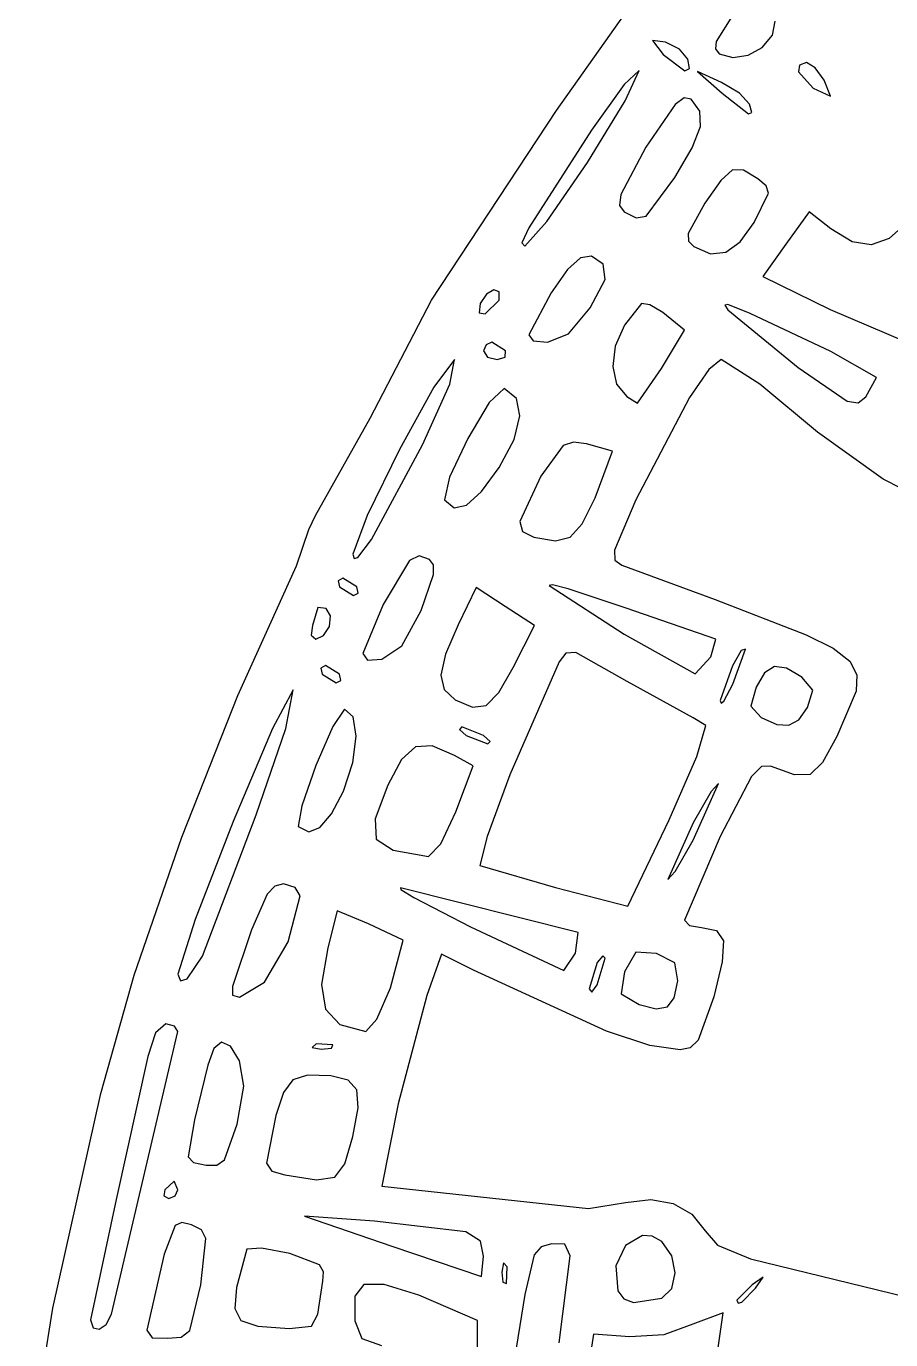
# Model space of a CAD drawing. Extents: x -99 to 383, y -48 to 207.
# Drawn here: x 1.89 to 29.82, y 123.02 to 165.44 of the extents above; entities that cross this region are included whole.
import ezdxf

# ---------------------------------------------------------------- set-up
doc = ezdxf.new("R2010")
doc.units = 0

msp = doc.modelspace()

# ---------------------------------------------------------------- linework, layer by layer
at = {"layer": 'Image'}
for p, q in [((19.024726, 162.724912), (24.371999, 170.268961)), ((24.708589, 165.793318), (24.183039, 164.953413)), ((26.00166, 165.153618), (26.091861, 165.607761)), ((25.66799, 164.759201), (26.001658, 165.153611)), ((26.001658, 165.153611), (26.00166, 165.153618)), ((22.550625, 164.929815), (22.129394, 164.981468)), ((22.129394, 164.981468), (22.47278, 164.534292)), ((22.998407, 164.708192), (22.550625, 164.929815)), ((23.2733, 164.385), (22.998407, 164.708192)), ((24.183039, 164.953413), (24.159185, 164.712751)), ((24.159185, 164.712751), (24.282998, 164.557908)), ((25.212871, 164.508533), (25.66799, 164.759201)), ((22.47278, 164.534292), (23.170777, 164.007676)), ((23.2733, 164.384999), (23.2733, 164.385)), ((23.321315, 164.078712), (23.2733, 164.384999)), ((24.282998, 164.557908), (24.72248, 164.431479)), ((24.72248, 164.431479), (25.212871, 164.508533)), ((26.873121, 164.186116), (26.845979, 163.975231)), ((27.101727, 164.271444), (26.873121, 164.186116)), ((27.38277, 164.105638), (27.101727, 164.271444)), ((21.69389, 164.01567), (21.206745, 163.559189)), ((21.240529, 163.034523), (21.69389, 164.01567)), ((23.170777, 164.007676), (23.321315, 164.078712)), ((24.355227, 163.631006), (23.584165, 163.977659)), ((23.584165, 163.977659), (24.376015, 163.278228)), ((26.845979, 163.975231), (27.323322, 163.447384)), ((27.6761, 163.707), (27.38277, 164.105638)), ((21.206745, 163.559189), (20.15966, 162.0893)), ((24.940121, 163.282553), (24.355227, 163.631006)), ((27.323322, 163.447384), (27.882966, 163.188316)), ((27.882966, 163.188316), (27.6761, 163.707)), ((27.6761, 163.707), (27.6761, 163.707)), ((20.0264, 161.048), (21.240529, 163.034523)), ((22.85539, 162.914002), (21.914814, 161.541863)), ((23.149164, 163.131026), (22.85539, 162.914002)), ((23.372064, 163.084913), (23.149164, 163.131026)), ((23.655242, 162.705863), (23.372064, 163.084913)), ((24.376015, 163.278228), (25.227936, 162.617482)), ((25.26359, 162.931575), (24.940121, 163.282553)), ((25.334413, 162.657901), (25.263589, 162.931575)), ((25.263589, 162.931575), (25.26359, 162.931575)), ((14.984869, 156.596961), (19.024726, 162.724912)), ((23.672121, 162.204996), (23.655242, 162.705863)), ((25.227936, 162.617482), (25.334413, 162.657901)), ((20.15966, 162.0893), (18.125119, 158.931351)), ((23.408196, 161.512222), (23.672121, 162.204996)), ((21.914814, 161.541863), (21.103551, 160.014529)), ((22.84896, 160.557453), (23.408196, 161.512222)), ((18.707425, 159.139371), (20.0264, 161.048)), ((20.0264, 161.048), (20.0264, 161.048)), ((24.709828, 160.801636), (24.333867, 160.464578)), ((25.067821, 160.800892), (24.709828, 160.801636)), ((25.529548, 160.51811), (25.067821, 160.800892)), ((21.916986, 159.314207), (22.848962, 160.557453)), ((22.848962, 160.557453), (22.84896, 160.557453)), ((24.333867, 160.464578), (23.818238, 159.733953)), ((25.794873, 160.290271), (25.529548, 160.51811)), ((21.103551, 160.014529), (21.056427, 159.656305)), ((25.4145, 159.107), (25.870258, 160.054165)), ((25.870258, 160.054165), (25.794873, 160.290271)), ((21.056427, 159.656305), (21.209462, 159.453353)), ((23.818238, 159.733953), (23.276373, 158.751738)), ((18.00199, 158.34552), (18.707425, 159.139371)), ((21.209462, 159.453353), (21.600256, 159.254814)), ((21.600256, 159.254814), (21.916986, 159.314207)), ((24.958784, 158.477829), (25.414506, 159.106996)), ((25.414506, 159.106996), (25.4145, 159.107)), ((27.188729, 159.454694), (26.438724, 158.405964)), ((27.894098, 158.899851), (27.188729, 159.454694)), ((30.362408, 159.121116), (29.771654, 158.592724)), ((18.125119, 158.931351), (17.900296, 158.448214)), ((23.276373, 158.751738), (23.286297, 158.50228)), ((28.573136, 158.485286), (27.894098, 158.899851)), ((17.900296, 158.448214), (18.00199, 158.34552)), ((23.286297, 158.50228), (23.461456, 158.327163)), ((23.461456, 158.327163), (24.005303, 158.097113)), ((24.496731, 158.144268), (24.958784, 158.477829)), ((26.438724, 158.405964), (25.688722, 157.357234)), ((29.187109, 158.381845), (28.573136, 158.485286)), ((29.771654, 158.592724), (29.187109, 158.381845)), ((19.794944, 157.968012), (19.381041, 157.585417)), ((20.158717, 158.014035), (19.794944, 157.968012)), ((20.53223, 157.756484), (20.158717, 158.014035)), ((24.005303, 158.097113), (24.496731, 158.144268)), ((19.381041, 157.585417), (18.85714, 156.833254)), ((20.601375, 157.26625), (20.53223, 157.756484)), ((20.11521, 156.345374), (20.601375, 157.26625)), ((25.688722, 157.357234), (27.869072, 156.298904)), ((13.000519, 152.786961), (14.984869, 156.596961)), ((16.760632, 156.792541), (16.558322, 156.487223)), ((16.722155, 156.152084), (17.1692, 156.598999)), ((17.001077, 156.925971), (16.760632, 156.792541)), ((17.172865, 156.867971), (17.001077, 156.925971)), ((17.1692, 156.599), (17.172865, 156.867971)), ((17.1692, 156.598999), (17.1692, 156.599)), ((18.85714, 156.833254), (18.13215, 155.477305)), ((16.558322, 156.487223), (16.523349, 156.190803)), ((16.523349, 156.190803), (16.722155, 156.152084)), ((19.408311, 155.507926), (20.115213, 156.345374)), ((20.115213, 156.345374), (20.11521, 156.345374)), ((21.772772, 156.484518), (21.217197, 155.78978)), ((22.044626, 156.447777), (21.772772, 156.484518)), ((22.455067, 156.202487), (22.044626, 156.447777)), ((23.160757, 155.625397), (22.455067, 156.202487)), ((24.555916, 156.460066), (24.465381, 156.43216)), ((24.465381, 156.43216), (24.558949, 156.283877)), ((25.27718, 156.168348), (24.555916, 156.460066)), ((24.558949, 156.283877), (26.83483, 154.418918)), ((27.88773, 154.943338), (25.27718, 156.168348)), ((27.869072, 156.298904), (30.344712, 155.243134)), ((21.217197, 155.78978), (20.922076, 155.11228)), ((18.13215, 155.477305), (18.272727, 155.279577)), ((18.272727, 155.279577), (18.736453, 155.240574)), ((18.736453, 155.240574), (19.408311, 155.507926)), ((22.4177, 154.387857), (23.160757, 155.625397)), ((16.748166, 155.157672), (16.670155, 154.958353)), ((16.670155, 154.958353), (16.799402, 154.759034)), ((16.935723, 155.240575), (16.748166, 155.157672)), ((17.37571, 154.958353), (16.935723, 155.240575)), ((17.36965, 154.759034), (17.37571, 154.958353)), ((17.37571, 154.958353), (17.37571, 154.958353)), ((20.922076, 155.11228), (20.839566, 154.45229)), ((29.3694, 154.099), (27.88773, 154.943338)), ((15.72564, 154.67666), (15.064683, 153.783862)), ((15.574813, 153.88835), (15.72564, 154.67666)), ((16.799402, 154.759034), (17.110145, 154.676131)), ((17.110145, 154.676131), (17.36965, 154.759034)), ((20.839566, 154.45229), (20.966962, 153.883853)), ((24.342844, 154.676107), (23.946311, 154.357597)), ((25.595893, 153.887359), (24.342844, 154.676107)), ((26.83483, 154.418918), (28.419116, 153.330589)), ((21.641589, 153.269344), (22.4177, 154.387864)), ((22.4177, 154.387864), (22.4177, 154.387857)), ((23.946311, 154.357597), (23.325502, 153.449798)), ((29.01662, 153.480425), (29.369397, 154.098999)), ((29.369397, 154.098999), (29.3694, 154.099)), ((15.064683, 153.783862), (13.949441, 151.772297)), ((14.6945, 151.925), (15.574813, 153.88835)), ((17.334077, 153.74875), (16.852985, 153.286839)), ((17.736871, 153.425371), (17.334077, 153.74875)), ((20.966962, 153.883853), (21.301559, 153.48101)), ((27.459374, 152.334617), (25.595893, 153.887359)), ((16.852985, 153.286839), (16.153996, 152.129458)), ((17.842545, 152.857484), (17.736871, 153.425371)), ((21.301559, 153.48101), (21.641589, 153.269344)), ((23.325502, 153.449798), (21.585614, 150.152717)), ((28.419116, 153.330589), (28.772309, 153.280376)), ((28.772309, 153.280376), (29.01662, 153.480425)), ((11.236629, 149.643181), (13.000519, 152.786961)), ((17.654266, 152.096042), (17.842545, 152.857484)), ((29.582268, 150.820617), (27.459374, 152.334617)), ((13.042187, 148.862656), (14.6945, 151.925)), ((14.6945, 151.925), (14.6945, 151.925)), ((16.153996, 152.129458), (15.562515, 150.882807)), ((17.1752, 151.192), (17.654266, 152.096042)), ((19.24305, 151.905014), (18.516974, 150.913962)), ((19.571014, 152.016043), (19.24305, 151.905014)), ((19.998644, 151.957392), (19.571014, 152.016043)), ((20.834444, 151.71787), (19.998644, 151.957392)), ((13.949441, 151.772297), (12.902176, 149.642206)), ((20.27, 150.212), (20.834444, 151.71787)), ((16.600463, 150.413737), (17.175197, 151.192)), ((17.175197, 151.192), (17.1752, 151.192)), ((15.562515, 150.882807), (15.403947, 150.15309)), ((18.516974, 150.913962), (17.83746, 149.450953)), ((31.406024, 149.878327), (29.582268, 150.820617)), ((16.113642, 149.981145), (16.600463, 150.413737)), ((19.857104, 149.377323), (20.269997, 150.211992)), ((20.269997, 150.211992), (20.27, 150.212)), ((15.403947, 150.15309), (15.714786, 149.894252)), ((15.714786, 149.894252), (16.113642, 149.981145)), ((21.585614, 150.152717), (20.896568, 148.518934)), ((11.024963, 149.19265), (11.236629, 149.643181)), ((12.902176, 149.642206), (12.44515, 148.39383)), ((17.83746, 149.450953), (17.927991, 149.121318)), ((19.469469, 148.938821), (19.857104, 149.377323)), ((10.62355, 148.01673), (11.024963, 149.19265)), ((17.927991, 149.121318), (18.292187, 148.943992)), ((18.292187, 148.943992), (18.987646, 148.819904)), ((18.987646, 148.819904), (19.469469, 148.938821)), ((12.603089, 148.290439), (13.042187, 148.862656)), ((20.896568, 148.518934), (20.914206, 148.201295)), ((12.44515, 148.39383), (12.48789, 148.255982)), ((12.48789, 148.255982), (12.603089, 148.290439)), ((14.276659, 148.184375), (13.418543, 146.76385)), ((14.586027, 148.338608), (14.276659, 148.184375)), ((14.917853, 148.22157), (14.586027, 148.338608)), ((15.045634, 148.049042), (14.917853, 148.22157)), ((20.914206, 148.201295), (21.135992, 148.041367)), ((8.726901, 143.825518), (10.62355, 148.01673)), ((14.6469, 146.571), (15.047057, 147.740738)), ((15.047057, 147.740738), (15.045634, 148.049042)), ((21.135992, 148.041367), (24.148342, 146.924127)), ((12.119883, 147.620256), (11.971801, 147.537353)), ((11.971801, 147.537353), (12.012083, 147.338034)), ((12.012083, 147.338034), (12.468729, 147.055812)), ((12.576527, 147.338034), (12.119883, 147.620256)), ((12.616811, 147.138714), (12.576527, 147.338034)), ((12.576527, 147.338034), (12.576527, 147.338034)), ((16.427726, 147.317788), (15.843216, 146.110348)), ((17.368397, 146.701161), (16.427726, 147.317788)), ((18.897421, 147.405038), (18.788403, 147.380548)), ((18.788403, 147.380548), (21.206164, 145.813279)), ((19.401992, 147.274761), (18.897421, 147.405038)), ((21.271853, 146.64628), (19.401992, 147.274761)), ((12.468729, 147.055812), (12.616811, 147.138714)), ((24.148342, 146.924127), (27.09524, 145.791217)), ((11.307287, 146.672221), (11.135984, 146.091123)), ((11.577184, 146.640101), (11.307287, 146.672221)), ((11.721097, 146.400596), (11.577184, 146.640101)), ((11.6881, 146.059), (11.721097, 146.400596)), ((13.418543, 146.76385), (12.76222, 145.183226)), ((14.026238, 145.430528), (14.646898, 146.571)), ((14.646898, 146.571), (14.6469, 146.571)), ((18.309071, 146.084534), (17.368397, 146.701161)), ((24.173373, 145.64558), (21.271853, 146.64628)), ((11.135984, 146.091123), (11.097901, 145.775841)), ((11.492919, 145.766406), (11.6881, 146.059)), ((11.6881, 146.059), (11.6881, 146.059)), ((15.843216, 146.110348), (15.437284, 145.16329)), ((17.6258, 144.736164), (18.309071, 146.084534)), ((11.097901, 145.775841), (11.2469, 145.644707)), ((11.2469, 145.644707), (11.492919, 145.766406)), ((21.206164, 145.813279), (23.504503, 144.524308)), ((24.00833, 145.081136), (24.173373, 145.64558)), ((27.09524, 145.791217), (27.968822, 145.35412)), ((12.76222, 145.183226), (12.91235, 144.971099)), ((13.378098, 145.00328), (14.026238, 145.430528)), ((15.437284, 145.16329), (15.288544, 144.489294)), ((19.330768, 145.197856), (19.110564, 144.920063)), ((19.652962, 145.218678), (19.330768, 145.197856)), ((21.311584, 144.285064), (19.652962, 145.218678)), ((24.990254, 145.278674), (24.710611, 144.787819)), ((24.724195, 144.196305), (25.12648, 145.325195)), ((25.12648, 145.325195), (24.990254, 145.278674)), ((25.12648, 145.325195), (25.12648, 145.325195)), ((27.968822, 145.35412), (28.500576, 144.937963)), ((11.556686, 144.798915), (11.408604, 144.716012)), ((11.408604, 144.716012), (11.448886, 144.516693)), ((12.01333, 144.516693), (11.556686, 144.798915)), ((12.91235, 144.971099), (13.378098, 145.00328)), ((17.160558, 143.920616), (17.625805, 144.736158)), ((19.110564, 144.920063), (17.521528, 141.266154)), ((17.625805, 144.736158), (17.6258, 144.736164)), ((23.504503, 144.524308), (24.00832, 145.081138)), ((24.00832, 145.081138), (24.00833, 145.081136)), ((24.710611, 144.787819), (24.310861, 143.670015)), ((26.067448, 144.762244), (25.750811, 144.560524)), ((26.456851, 144.71424), (26.067448, 144.762244)), ((26.952379, 144.423777), (26.456851, 144.71424)), ((28.500576, 144.937963), (28.734061, 144.49377)), ((11.448886, 144.516693), (11.905532, 144.234471)), ((11.905532, 144.234471), (12.053614, 144.317374)), ((12.053614, 144.317374), (12.01333, 144.516693)), ((12.01333, 144.516693), (12.01333, 144.516693)), ((15.288544, 144.489294), (15.394484, 144.021393)), ((23.442454, 143.105304), (21.311584, 144.285064)), ((25.750811, 144.560524), (25.473579, 144.101818)), ((27.306253, 144.003706), (26.952379, 144.423777)), ((28.734061, 144.49377), (28.71284, 143.972564)), ((6.915855, 139.251765), (8.726901, 143.825518)), ((10.51172, 144.013095), (9.844501, 142.763713)), ((10.283151, 142.76471), (10.51172, 144.013095)), ((15.394484, 144.021393), (15.752595, 143.692618)), ((16.752809, 143.508011), (17.160558, 143.920616)), ((24.432705, 143.649992), (24.724195, 144.196305)), ((25.473579, 144.101818), (25.30771, 143.483293)), ((27.1375, 143.436), (27.306253, 144.003706)), ((28.71284, 143.972564), (28.080522, 142.503217)), ((15.752595, 143.692618), (16.313255, 143.448595)), ((16.313255, 143.448595), (16.752809, 143.508011)), ((24.310861, 143.670015), (24.343794, 143.580575)), ((24.343794, 143.580575), (24.432705, 143.649992)), ((25.30771, 143.483293), (25.639946, 143.122623)), ((26.858039, 143.044256), (27.137496, 143.435999)), ((27.137496, 143.435999), (27.1375, 143.436)), ((12.170768, 143.38747), (11.793617, 142.822457)), ((12.459398, 143.142825), (12.170768, 143.38747)), ((12.548926, 142.514211), (12.459398, 143.142825)), ((23.8458, 142.856), (23.442454, 143.105304)), ((25.639946, 143.122623), (26.139249, 142.893842)), ((26.535285, 142.865628), (26.858039, 143.044256)), ((9.844501, 142.763713), (8.575101, 139.76365)), ((9.31698, 139.976995), (10.283151, 142.76471)), ((11.793617, 142.822457), (11.247717, 141.564572)), ((15.964208, 142.814395), (15.889243, 142.734032)), ((15.889243, 142.734032), (16.105319, 142.540817)), ((16.669763, 142.540817), (15.964208, 142.814395)), ((16.105319, 142.540817), (16.810874, 142.267239)), ((16.885839, 142.347601), (16.669763, 142.540817)), ((16.669763, 142.540817), (16.669763, 142.540817)), ((23.561915, 141.860221), (23.845804, 142.855989)), ((23.845804, 142.855989), (23.8458, 142.856)), ((26.139249, 142.893842), (26.535285, 142.865628)), ((12.441284, 141.659609), (12.548926, 142.514211)), ((14.463911, 142.169196), (14.010674, 141.757296)), ((15.00843, 142.203368), (14.463911, 142.169196)), ((15.723456, 141.895229), (15.00843, 142.203368)), ((16.810874, 142.267239), (16.885839, 142.347601)), ((28.080522, 142.503217), (27.618954, 141.668715)), ((14.010674, 141.757296), (13.569496, 140.932248)), ((16.32961, 141.552453), (15.723456, 141.895229)), ((22.663014, 139.816239), (23.561915, 141.860221)), ((11.247717, 141.564572), (10.790681, 140.269552)), ((12.1384, 140.737), (12.441284, 141.659609)), ((15.77429, 140.070783), (16.32961, 141.552453)), ((25.65293, 141.531819), (25.329852, 141.209105)), ((25.935732, 141.541946), (25.65293, 141.531819)), ((26.714529, 141.263363), (25.935732, 141.541946)), ((27.219613, 141.280524), (26.714529, 141.263363)), ((27.618954, 141.668715), (27.219613, 141.280524)), ((13.569496, 140.932248), (13.167131, 139.847448)), ((17.521528, 141.266154), (16.78923, 139.276325)), ((23.442762, 139.15356), (24.2628, 140.988)), ((24.2628, 140.988), (24.021914, 140.731354)), ((24.2628, 140.988), (24.2628, 140.988)), ((25.329852, 141.209105), (24.312952, 139.277126)), ((11.751671, 140.001867), (12.138398, 140.73701)), ((12.138398, 140.73701), (12.1384, 140.737)), ((24.021914, 140.731354), (23.442762, 139.718)), ((10.790681, 140.269552), (10.680118, 139.59313)), ((11.375586, 139.562935), (11.751671, 140.001867)), ((15.28426, 139.035653), (15.774292, 140.070788)), ((15.774292, 140.070788), (15.77429, 140.070783)), ((8.575101, 139.76365), (7.34387, 136.593059)), ((7.58637, 135.414665), (9.31698, 139.976995)), ((10.680118, 139.59313), (11.016338, 139.42507)), ((13.167131, 139.847448), (13.20094, 139.191847)), ((21.326144, 137.025799), (22.663014, 139.816239)), ((23.442762, 139.718), (22.622726, 137.88356)), ((5.377149, 134.798694), (6.915855, 139.251765)), ((11.016338, 139.42507), (11.375586, 139.562935)), ((13.20094, 139.191847), (13.748133, 138.830274)), ((16.78923, 139.276325), (16.549504, 138.337353)), ((22.863612, 138.140206), (23.442762, 139.15356)), ((24.312952, 139.277126), (23.160562, 136.574846)), ((13.748133, 138.830274), (14.885916, 138.627558)), ((14.885916, 138.627558), (15.28426, 139.035653)), ((16.549504, 138.337353), (18.991504, 137.625936)), ((22.622726, 137.88356), (22.863612, 138.140206)), ((9.921043, 137.666693), (9.671323, 137.416042)), ((10.201028, 137.743), (9.921043, 137.666693)), ((10.583648, 137.631017), (10.201028, 137.743)), ((10.74279, 137.36178), (10.583648, 137.631017)), ((19.729074, 136.16921), (13.988304, 137.61589)), ((13.988304, 137.61589), (13.991832, 137.557405)), ((13.991832, 137.557405), (14.418694, 137.300821)), ((18.991504, 137.625936), (21.326144, 137.025799)), ((9.671323, 137.416042), (9.172138, 136.26133)), ((10.353277, 135.874475), (10.74279, 137.36178)), ((14.418694, 137.300821), (16.246084, 136.3584)), ((11.934066, 136.877375), (11.631558, 135.676005)), ((12.946726, 136.454259), (11.934066, 136.877375)), ((7.34387, 136.593059), (6.79116, 134.832095)), ((9.172138, 136.26133), (8.55482, 134.42689)), ((14.065326, 135.9252), (12.946726, 136.454259)), ((16.246084, 136.3584), (19.260954, 134.94476)), ((23.160562, 136.574846), (23.321476, 136.403116)), ((23.321476, 136.403116), (23.708352, 136.331689)), ((23.708352, 136.331689), (24.19953, 136.241869)), ((24.19953, 136.241869), (24.417929, 135.90546)), ((9.58367, 134.568), (10.353277, 135.874475)), ((13.6608, 134.382), (14.065326, 135.9252)), ((19.6395, 135.506), (19.729074, 136.16921)), ((24.417929, 135.90546), (24.381466, 135.222038)), ((7.093299, 134.67516), (7.586368, 135.41466)), ((7.586368, 135.41466), (7.58637, 135.414665)), ((11.631558, 135.676005), (11.434517, 134.498814)), ((15.306875, 135.471737), (14.835624, 134.137827)), ((16.340945, 134.956809), (15.306875, 135.471737)), ((19.260954, 134.94476), (19.639498, 135.505998)), ((19.639498, 135.505998), (19.6395, 135.506)), ((20.333422, 134.482127), (20.596369, 135.344111)), ((20.526959, 135.419076), (20.338303, 135.203)), ((20.59637, 135.344111), (20.526959, 135.419076)), ((20.596369, 135.344111), (20.59637, 135.344111)), ((21.584858, 135.535097), (21.222996, 134.908563)), ((22.260826, 135.499141), (21.584858, 135.535097)), ((22.844091, 135.192159), (22.260826, 135.499141)), ((20.64544, 132.990162), (16.340945, 134.956809)), ((20.338303, 135.203), (20.080239, 134.356334)), ((21.222996, 134.908563), (21.109551, 134.193721)), ((22.9408, 134.617), (22.844091, 135.192159)), ((24.381466, 135.222038), (24.108055, 134.091179)), ((4.29752, 130.96953), (5.377149, 134.798694)), ((6.79116, 134.832095), (6.879612, 134.613184)), ((6.879612, 134.613184), (7.093299, 134.67516)), ((8.77621, 134.08945), (9.58367, 134.568001)), ((9.58367, 134.568001), (9.58367, 134.568)), ((11.434517, 134.498814), (11.556931, 133.694502)), ((20.163657, 134.24692), (20.333422, 134.482127)), ((22.825101, 134.063584), (22.940802, 134.617)), ((22.940802, 134.617), (22.9408, 134.617)), ((8.55482, 134.42689), (8.552072, 134.150659)), ((8.552072, 134.150659), (8.77621, 134.08945)), ((13.216112, 133.376558), (13.660799, 134.382005)), ((13.660799, 134.382005), (13.6608, 134.382)), ((14.835624, 134.137827), (13.90604, 130.644357)), ((20.080239, 134.356334), (20.163657, 134.24692)), ((21.109551, 134.193721), (21.699412, 133.844033)), ((22.609884, 133.769118), (22.825101, 134.063584)), ((24.108055, 134.091179), (23.605941, 132.701061)), ((11.556931, 133.694502), (12.024719, 133.206312)), ((21.699412, 133.844033), (22.249779, 133.705352)), ((22.249779, 133.705352), (22.609884, 133.769118)), ((6.399768, 133.226886), (6.064208, 132.931621)), ((6.676564, 133.153397), (6.399768, 133.226886)), ((12.863798, 132.977485), (13.216112, 133.376558)), ((4.64238, 123.843), (6.79169, 132.97671)), ((6.064208, 132.931621), (5.817953, 132.168556)), ((6.79169, 132.97671), (6.676564, 133.153397)), ((12.024719, 133.206312), (12.863798, 132.977485)), ((22.038704, 132.528665), (20.64544, 132.990162)), ((7.952181, 132.426011), (7.75746, 131.886339)), ((8.204341, 132.631592), (7.952181, 132.426011)), ((8.490191, 132.499825), (8.204341, 132.631592)), ((8.78598, 132.02745), (8.490191, 132.499825)), ((11.254274, 132.573267), (11.131813, 132.459308)), ((11.131813, 132.459308), (11.424784, 132.40276)), ((11.7952, 132.551), (11.254274, 132.573267)), ((11.424784, 132.40276), (11.756726, 132.437114)), ((11.756726, 132.437114), (11.7952, 132.550989)), ((11.7952, 132.550989), (11.7952, 132.551)), ((23.015295, 132.380579), (22.038704, 132.528665)), ((23.347357, 132.447304), (23.015295, 132.380579)), ((23.605941, 132.701061), (23.347357, 132.447304)), ((5.817953, 132.168556), (4.798763, 127.546096)), ((8.785981, 132.027449), (8.78598, 132.02745)), ((8.921642, 131.210738), (8.785981, 132.027449)), ((7.75746, 131.886339), (7.330323, 130.122449)), ((10.978722, 131.571277), (10.505287, 131.420283)), ((11.73057, 131.54166), (10.978722, 131.571277)), ((12.289857, 131.407031), (11.73057, 131.54166)), ((8.709375, 129.981339), (8.921642, 131.210738)), ((10.505287, 131.420283), (10.200517, 131.00944)), ((12.574807, 131.09046), (12.289857, 131.407031)), ((12.615396, 130.509281), (12.574807, 131.09046)), ((2.750627, 124.037563), (4.29752, 130.96953)), ((10.200517, 131.00944), (9.95466, 130.25951)), ((9.95466, 130.25951), (9.655556, 128.719912)), ((12.4416, 129.58083), (12.615396, 130.509281)), ((13.90604, 130.644357), (13.378104, 127.982547)), ((7.330323, 130.122449), (7.120187, 128.925072)), ((8.296395, 128.834906), (8.709375, 129.981339)), ((12.189004, 128.705457), (12.441602, 129.58083)), ((12.441602, 129.58083), (12.4416, 129.58083)), ((7.120187, 128.925072), (7.297452, 128.742732)), ((7.297452, 128.742732), (7.708915, 128.660409)), ((7.708915, 128.660409), (8.052117, 128.662672)), ((8.052117, 128.662672), (8.296395, 128.834906)), ((9.655556, 128.719912), (9.828513, 128.46635)), ((11.856414, 128.273792), (12.189004, 128.705457)), ((6.667236, 128.147222), (6.368357, 127.865)), ((6.79169, 127.865), (6.667236, 128.147222)), ((9.828513, 128.46635), (10.248902, 128.34607)), ((10.248902, 128.34607), (11.268244, 128.186956)), ((11.268244, 128.186956), (11.856414, 128.273792)), ((6.368357, 127.865), (6.332968, 127.665681)), ((6.703896, 127.665681), (6.79169, 127.865)), ((6.79169, 127.865), (6.79169, 127.865)), ((13.378104, 127.982547), (20.056114, 127.261481)), ((4.798763, 127.546096), (3.969468, 123.665546)), ((6.332968, 127.665681), (6.492814, 127.582778)), ((6.492814, 127.582778), (6.703896, 127.665681)), ((20.056114, 127.261481), (21.250344, 127.455415)), ((21.250344, 127.455415), (22.072883, 127.551525)), ((22.072883, 127.551525), (22.799544, 127.422237)), ((22.799544, 127.422237), (23.395142, 127.080097)), ((13.14172, 126.85019), (10.88394, 127.007506)), ((10.88394, 127.007506), (13.70616, 126.048157)), ((16.098978, 126.500785), (13.14172, 126.85019)), ((23.395142, 127.080097), (23.824494, 126.537646)), ((6.697933, 126.707069), (6.344569, 125.783244)), ((6.917374, 126.803476), (6.697933, 126.707069)), ((7.233309, 126.728524), (6.917374, 126.803476)), ((7.548745, 126.566202), (7.233309, 126.728524)), ((7.688487, 126.287698), (7.548745, 126.566202)), ((16.565797, 126.201045), (16.098978, 126.500785)), ((23.824494, 126.537646), (24.226436, 126.076929)), ((7.53236, 124.788824), (7.688487, 126.287698)), ((13.70616, 126.048157), (16.59894, 125.065928)), ((16.6695, 125.718), (16.565797, 126.201045)), ((18.525405, 126.016143), (18.29963, 125.762222)), ((18.858408, 126.12063), (18.525405, 126.016143)), ((19.292722, 126.104236), (18.858408, 126.12063)), ((19.466371, 125.729379), (19.292722, 126.104236)), ((21.258408, 126.064156), (20.94027, 125.412327)), ((21.807965, 126.382762), (21.258408, 126.064156)), ((22.120274, 126.362023), (21.807965, 126.382762)), ((22.431336, 126.19188), (22.120274, 126.362023)), ((22.755701, 125.736132), (22.431336, 126.19188)), ((24.226436, 126.076929), (25.293001, 125.632758)), ((6.344569, 125.783244), (5.781965, 123.33266)), ((9.015677, 125.941477), (8.683361, 124.706427)), ((9.496395, 125.982138), (9.015677, 125.941477)), ((10.406547, 125.808209), (9.496395, 125.982138)), ((11.368473, 125.435928), (10.406547, 125.808209)), ((16.59894, 125.065928), (16.669496, 125.718002)), ((16.669496, 125.718002), (16.6695, 125.718)), ((18.29963, 125.762222), (17.998012, 124.47822)), ((19.108155, 122.926), (19.466371, 125.729379)), ((22.863949, 125.183437), (22.755701, 125.736132)), ((25.293001, 125.632758), (31.945504, 124.007096)), ((11.500601, 125.213621), (11.368473, 125.435928)), ((11.468727, 124.90918), (11.500601, 125.213621)), ((17.312739, 125.500462), (17.25619, 125.20749)), ((17.25619, 125.20749), (17.290544, 124.875549)), ((17.4267, 125.378), (17.312739, 125.500462)), ((17.404419, 124.837074), (17.426714, 125.378)), ((17.426714, 125.378), (17.4267, 125.378)), ((20.94027, 125.412327), (21.011156, 124.60354)), ((22.756031, 124.678994), (22.863949, 125.183437)), ((7.173714, 123.315288), (7.532355, 124.788824)), ((7.532355, 124.788824), (7.53236, 124.788824)), ((11.3111, 123.843), (11.468727, 124.90918)), ((12.801194, 124.80174), (12.511496, 124.423588)), ((13.460727, 124.801263), (12.801194, 124.80174)), ((14.577588, 124.45697), (13.460727, 124.801263)), ((17.290544, 124.875549), (17.404419, 124.837074)), ((25.347754, 124.797139), (24.853866, 124.303251)), ((25.700533, 125.043361), (25.347754, 124.797139)), ((25.45431, 124.690583), (25.700533, 125.043361)), ((8.683361, 124.706427), (8.635017, 124.026526)), ((12.511496, 124.423588), (12.504138, 123.631996)), ((16.468198, 123.643183), (14.577588, 124.45697)), ((17.998012, 124.47822), (17.065494, 118.61716)), ((21.011156, 124.60354), (21.199615, 124.345081)), ((21.199615, 124.345081), (21.507958, 124.218223)), ((21.507958, 124.218223), (22.431906, 124.367998)), ((22.4319, 124.368), (22.756031, 124.678994)), ((22.431906, 124.367998), (22.4319, 124.368)), ((24.853866, 124.303251), (24.895839, 124.199669)), ((25.015831, 124.233521), (25.45431, 124.690584)), ((25.45431, 124.690584), (25.45431, 124.690583)), ((1.890629, 118.720767), (2.750627, 124.037563)), ((8.635017, 124.026526), (8.826046, 123.639123)), ((24.41012, 123.887644), (23.425639, 123.525635)), ((24.146632, 122.068034), (24.41012, 123.887644)), ((24.895839, 124.199669), (25.015831, 124.233521)), ((3.969468, 123.665546), (4.051892, 123.404901)), ((4.245342, 123.361792), (4.469082, 123.514927)), ((4.469082, 123.514927), (4.642378, 123.843013)), ((4.642378, 123.843013), (4.64238, 123.843)), ((8.826046, 123.639123), (9.3724, 123.45423)), ((9.3724, 123.45423), (10.390031, 123.381857)), ((10.390031, 123.381857), (11.110677, 123.462459)), ((11.110677, 123.462459), (11.311108, 123.843008)), ((11.311108, 123.843008), (11.3111, 123.843)), ((12.504138, 123.631996), (12.729969, 123.056874)), ((16.474492, 122.59626), (16.468198, 123.643183)), ((23.425639, 123.525635), (22.492154, 123.177787)), ((4.051892, 123.404901), (4.245342, 123.361792)), ((5.781965, 123.33266), (5.955925, 123.082025)), ((5.955925, 123.082025), (6.449355, 123.067434)), ((6.449355, 123.067434), (6.900305, 123.106586)), ((6.900305, 123.106586), (7.173714, 123.315288)), ((12.729969, 123.056874), (13.370026, 122.835532)), ((20.216869, 123.196175), (19.449098, 118.122425)), ((21.398019, 123.110893), (20.216869, 123.196175)), ((22.492154, 123.177787), (21.398019, 123.110893))]:
    msp.add_line(p, q, dxfattribs=at)

doc.saveas('drawing.dxf')
